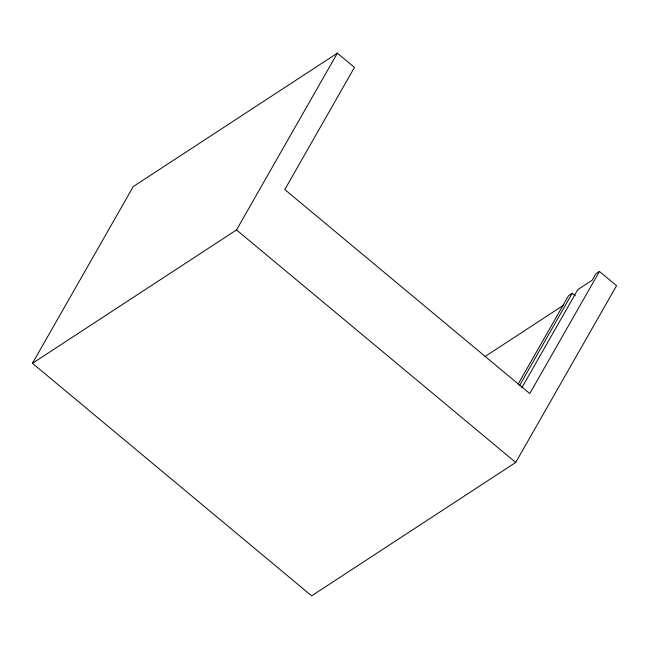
<?xml version="1.0" encoding="UTF-8"?>
<svg xmlns="http://www.w3.org/2000/svg" width="649" height="649" viewBox="0 0 649 649"><rect width="100%" height="100%" fill="white"/><g stroke="black" fill="none" stroke-linecap="round" stroke-linejoin="round"><path stroke-width="0.97" d="M32.45 363.318L133.28 186.547L337.35 53.169L354.459 67.415L284.797 189.549L529.779 393.562L599.441 271.436L616.55 285.682L515.72 462.453L311.65 595.831L32.45 363.318L236.52 229.941L337.35 53.169M518.072 384.176L568.565 295.644L572.207 293.267L575.298 295.83M519.711 385.303L572.207 293.267M521.804 387.786L577.797 289.616L592.131 280.246L595.798 273.813L599.441 271.436M484.99 356.552L563.77 305.062M236.52 229.941L515.72 462.453"/></g></svg>
